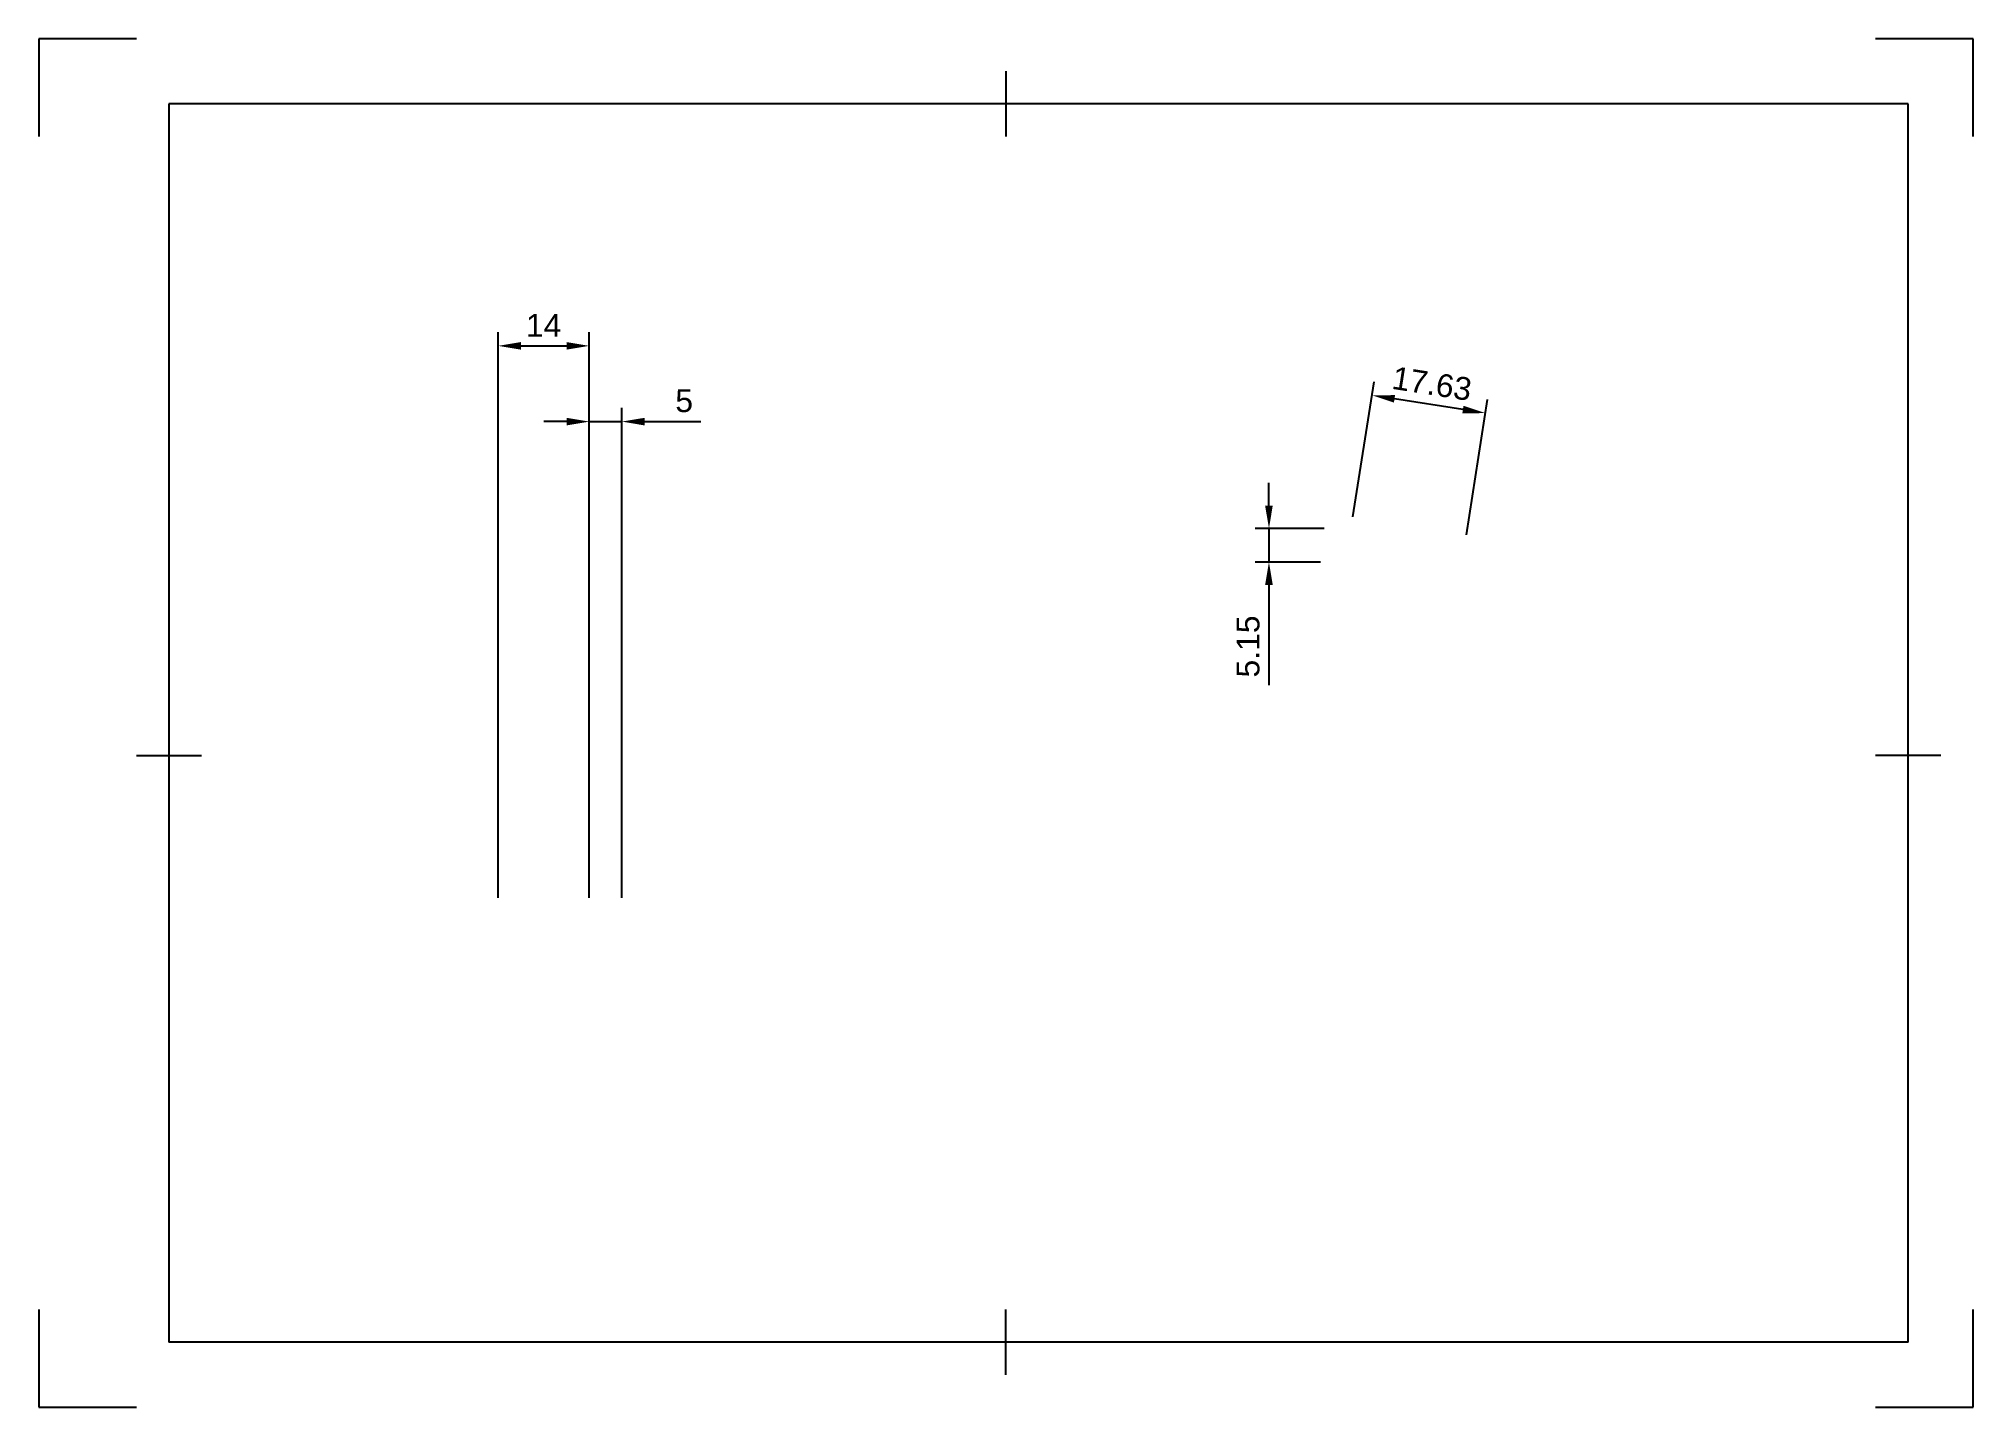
# Paper-space layout 'Sheet2' of a CAD drawing. Header units: millimetres. Extents: x 0 to 297, y 0 to 210.
import ezdxf

# ---------------------------------------------------------------- set-up
doc = ezdxf.new("R2010")
doc.units = ezdxf.units.MM
doc.header["$LTSCALE"] = 0.75
doc.layers.add('Border', color=7, linetype='Continuous', lineweight=25)
doc.layers.add('Dimensions', color=7, linetype='Continuous', lineweight=18)
doc.styles.get("Standard").update_dxf_attribs({"font": 'arial.ttf'})
doc.dimstyles.new('ISO-25', dxfattribs={"dimtxt": 3.5, "dimasz": 3.5, "dimexe": 2.1, "dimexo": 2.1, "dimgap": 1.4, "dimtad": 1, "dimzin": 12, "dimdsep": 46, "dimtxsty": 'Standard', "dimcen": 0, "dimclrd": 256, "dimclre": 256, "dimclrt": 256, "dimazin": 3, "dimtp": 0.1, "dimtm": 0.1, "dimtfac": 0.714286, "dimtmove": 0, "dimatfit": 3, "dimfxl": 1, "dimtzin": 12, "dimarcsym": 0})

# ---------------------------------------------------------------- blocks, each defined once
blk = doc.blocks.new('ISO_A4(L)_SHEET')
at = {"layer": 'Border'}
for p, q in [((148.5, 205), (148.5, 195)), ((287, 200), (20, 200)), ((20, 200), (20, 10)), ((287, 10), (287, 200)), ((15, 100), (25, 100)), ((292, 100), (282, 100)), ((148.5, 5), (148.5, 15)), ((287, 10), (20, 10))]:
    blk.add_line(p, q, dxfattribs=at)
at = {"layer": 'Defpoints'}
for p, q in [((0, 210), (0, 195)), ((15, 210), (0, 210)), ((297, 210), (282, 210)), ((297, 195), (297, 210)), ((0, 15), (0, 0)), ((297, 0), (297, 15)), ((0, 0), (15, 0)), ((282, 0), (297, 0))]:
    blk.add_line(p, q, dxfattribs=at)
blk = doc.blocks.new('*D39')
at = {"layer": 'Defpoints', "color": 0, "transparency": 16777216}
for p in [(84.53, 162.87), (70.53, 76.07), (84.53, 76.07)]:
    blk.add_point(p, dxfattribs=at)
at = {"layer": 'Dimensions', "lineweight": -2, "transparency": 16777216}
for p, q in [((70.53, 78.17), (70.53, 164.97)), ((84.53, 78.17), (84.53, 164.97)), ((74.03, 162.87), (81.03, 162.87))]:
    blk.add_line(p, q, dxfattribs=at)
at = {"layer": 'Dimensions', "transparency": 16777216}
for points in [[(74.03, 163.45), (74.03, 162.29), (70.53, 162.87)], [(81.03, 163.45), (81.03, 162.29), (84.53, 162.87)]]:
    blk.add_solid(points, dxfattribs=at)
at = {"layer": 'Dimensions', "transparency": 16777216, "insert": (77.53, 166.03), "char_height": 3.5, "attachment_point": 5}
blk.add_mtext('14', dxfattribs=at)
blk = doc.blocks.new('*D40')
at = {"layer": 'Defpoints', "color": 0, "transparency": 16777216}
for p in [(199.44, 134.85), (188.87, 129.7), (198.86, 129.7)]:
    blk.add_point(p, dxfattribs=at)
at = {"layer": 'Dimensions', "lineweight": -2, "transparency": 16777216}
for p, q in [((188.87, 138.35), (188.87, 141.85)), ((197.34, 134.85), (186.77, 134.85)), ((188.87, 134.85), (188.87, 129.7)), ((196.76, 129.7), (186.77, 129.7)), ((188.87, 126.2), (188.87, 110.78))]:
    blk.add_line(p, q, dxfattribs=at)
at = {"layer": 'Dimensions', "transparency": 16777216}
for points in [[(188.28, 138.35), (189.45, 138.35), (188.87, 134.85)], [(188.28, 126.2), (189.45, 126.2), (188.87, 129.7)]]:
    blk.add_solid(points, dxfattribs=at)
at = {"layer": 'Dimensions', "transparency": 16777216, "insert": (185.68, 116.74), "char_height": 3.5, "attachment_point": 5, "rotation": 90}
blk.add_mtext('5.15', dxfattribs=at)
blk = doc.blocks.new('*D41')
at = {"layer": 'Defpoints', "color": 0, "transparency": 16777216}
for p in [(204.69, 155.28), (201.44, 134.53), (218.86, 131.8)]:
    blk.add_point(p, dxfattribs=at)
at = {"layer": 'Dimensions', "lineweight": -2, "transparency": 16777216}
for p, q in [((201.76, 136.61), (205.01, 157.35)), ((218.65, 153.09), (208.14, 154.74)), ((219.18, 133.88), (222.43, 154.63))]:
    blk.add_line(p, q, dxfattribs=at)
at = {"layer": 'Dimensions', "transparency": 16777216}
for points in [[(208.23, 155.31), (208.05, 154.16), (204.69, 155.28)], [(218.74, 153.67), (218.56, 152.52), (222.11, 152.55)]]:
    blk.add_solid(points, dxfattribs=at)
at = {"layer": 'Dimensions', "transparency": 16777216, "insert": (213.89, 157.06), "char_height": 3.5, "attachment_point": 5, "rotation": 351.1}
blk.add_mtext('17.63', dxfattribs=at)
blk = doc.blocks.new('*D42')
at = {"layer": 'Defpoints', "color": 0, "transparency": 16777216}
for p in [(89.53, 151.25), (84.53, 76.07), (89.53, 76.07)]:
    blk.add_point(p, dxfattribs=at)
at = {"layer": 'Dimensions', "lineweight": -2, "transparency": 16777216}
for p, q in [((84.53, 78.17), (84.53, 153.35)), ((89.53, 78.17), (89.53, 153.35)), ((81.03, 151.25), (77.53, 151.25)), ((84.53, 151.25), (89.53, 151.25)), ((93.03, 151.25), (101.65, 151.25))]:
    blk.add_line(p, q, dxfattribs=at)
at = {"layer": 'Dimensions', "transparency": 16777216}
for points in [[(81.03, 151.83), (81.03, 150.66), (84.53, 151.25)], [(93.03, 151.83), (93.03, 150.66), (89.53, 151.25)]]:
    blk.add_solid(points, dxfattribs=at)
at = {"layer": 'Dimensions', "transparency": 16777216, "insert": (99.09, 154.43), "char_height": 3.5, "attachment_point": 5}
blk.add_mtext('5', dxfattribs=at)

psp = doc.layouts.new('Sheet2')

# ---------------------------------------------------------------- block references
at = {"layer": 'Border'}
psp.add_blockref('ISO_A4(L)_SHEET', (0, 0), dxfattribs=at)

# ---------------------------------------------------------------- dimensions: what is measured, and where the dimension line sits
at = {"layer": 'Dimensions'}
for base, p1, p2, angle, picture, middle in [((84.529, 162.871), (70.529, 76.074), (84.529, 76.074), 180, '*D39', (77.529, 166.028)), ((188.868, 129.698), (199.437, 134.845), (198.86, 129.698), 90, '*D40', (185.681, 116.739))]:
    dim = psp.add_linear_dim(base=base, p1=p1, p2=p2, angle=angle, dimstyle='ISO-25', override={"dimlfac": -1, "dimclrd": 256, "dimclre": 256}, dxfattribs=at)
    dim.commit()
    dim.dimension.update_dxf_attribs({"geometry": picture, "text_midpoint": middle})
dim = psp.add_aligned_dim(p1=(218.85979, 131.8038), p2=(201.43715, 134.53212), distance=-21, dimstyle='ISO-25', override={"dimlfac": -1, "dimclrd": 256, "dimclre": 256}, dxfattribs=at)
dim.commit()
dim.dimension.update_dxf_attribs({"geometry": '*D41', "text_midpoint": (213.89064, 157.06493)})
dim = psp.add_linear_dim(base=(89.529, 151.248), p1=(84.529, 76.074), p2=(89.529, 76.074), dimstyle='ISO-25', override={"dimlfac": -1, "dimclrd": 256, "dimclre": 256}, dxfattribs=at)
dim.commit()
dim.dimension.update_dxf_attribs({"geometry": '*D42', "text_midpoint": (99.089, 154.428)})

doc.saveas('drawing.dxf')
